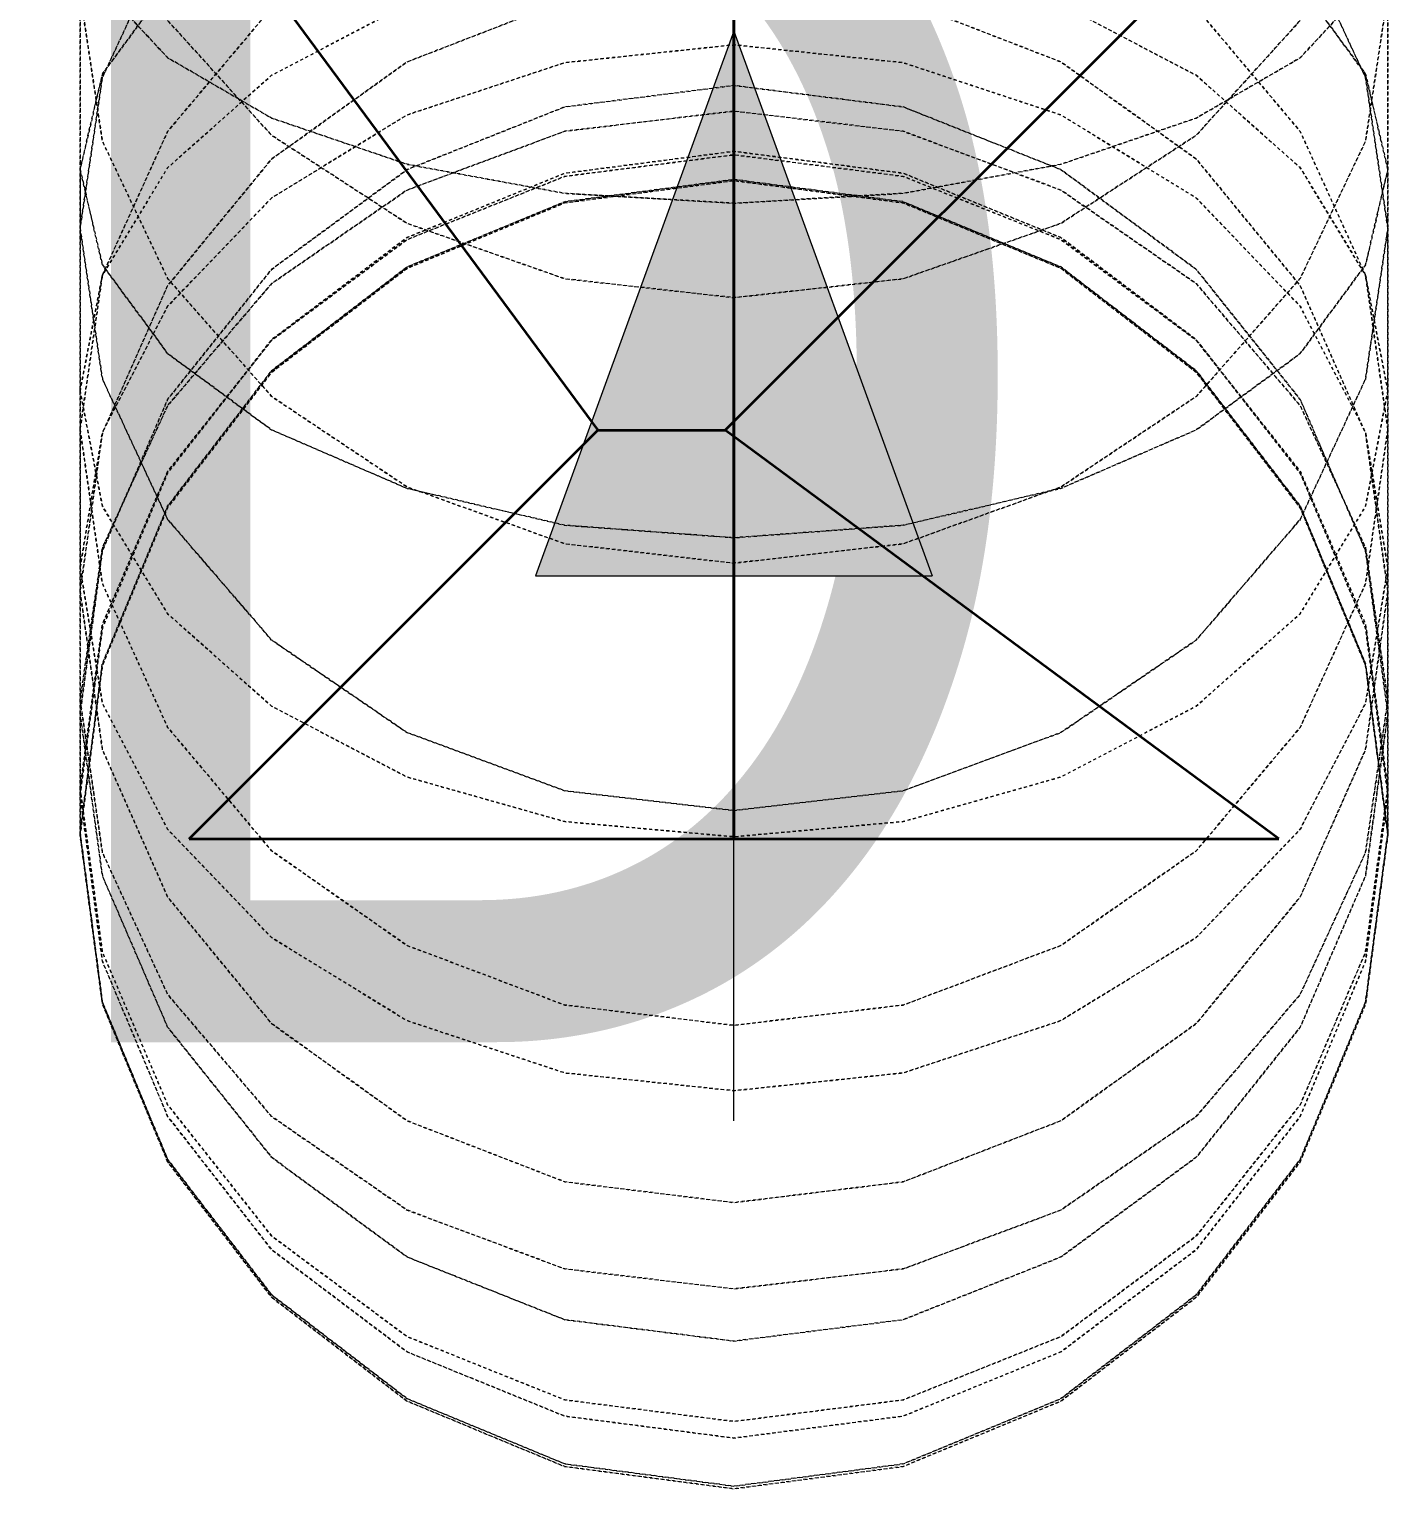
# Model space of a CAD drawing. Header units: inches. Extents: x -83664 to 20107, y -47222 to 19398.
# Drawn here: x -12824.1 to -12574.8, y -36310.5 to -36042.6 of the extents above; entities that cross this region are included whole.
import ezdxf

# ---------------------------------------------------------------- set-up
doc = ezdxf.new("R2010")
doc.units = ezdxf.units.IN
doc.header["$MEASUREMENT"] = 0
doc.linetypes.add('Center', pattern=[29.999999, 12, -6, 6, -6])
doc.linetypes.add('Hidden 0_50', pattern=[1.0584, 0.5292, -0.5292])
for name, color, linetype, lineweight in [('A-DETL-GENF', 7, 'Continuous', 9), ('M-HVAC-CDFF', 7, 'Continuous', 9), ('M-HVAC-DUCT-CNTR', 7, 'Center', 9), ('M-HVAC-DUCT-IDEN', 7, 'Continuous', 18)]:
    doc.layers.add(name, color=color, linetype=linetype, lineweight=lineweight)
doc.layers.add('M-HVAC-DUCT', color=7, linetype='Continuous', lineweight=9, true_color=0xffe97f)
doc.layers.add('M-HVAC-DUCT-PATT', color=7, linetype='Continuous', lineweight=35, true_color=0x007f00)
doc.styles.add('Arial Narrow_21', font='ARIALN.TTF', dxfattribs={"height": 240})

# ---------------------------------------------------------------- blocks, each defined once
blk = doc.blocks.new('GCE-AT-Return Air Rectangular Diffuser - 230x230-V39-FIRST FLOOR AC CONDITIONING LAYOUT - PART A')
at = {"layer": 'A-DETL-GENF', "true_color": 0x808080}
blk.add_hatch(color=8, dxfattribs=at).paths.add_polyline_path([(36.4, -305), (0, -205), (-36.4, -305)])
at = {"layer": 'A-DETL-GENF', "color": 8, "true_color": 0x808080}
for p, q in [((0, -205), (-36.4, -305)), ((0, -205), (36.4, -305)), ((-36.4, -305), (36.4, -305)), ((0, -405), (0, -305))]:
    blk.add_line(p, q, dxfattribs=at)
blk = doc.blocks.new('TEMW-SMBZ-HO-BM-HVAC-00002_rvt-1-FIRST FLOOR AC CONDITIONING LAYOUT - PART A')
at = {"layer": 'M-HVAC-DUCT', "color": 6, "linetype": 'Hidden 0_50', "true_color": 0xff00ff}
for p, q in [((138641.87, 62351.1), (138641.87, 62303.89)), ((138641.87, 62351.1), (138641.87, 62303.89)), ((138881.87, 62303.89), (138881.87, 62351.1)), ((138881.87, 62303.89), (138881.87, 62351.1)), ((138641.87, 62336.14), (138641.87, 62293.09)), ((138641.87, 62293.09), (138641.87, 62336.14)), ((138881.87, 62293.09), (138881.87, 62336.14)), ((138881.87, 62336.14), (138881.87, 62293.09)), ((138641.87, 62303.89), (138641.87, 62263.27)), ((138641.87, 62303.89), (138641.87, 62263.27)), ((138881.87, 62263.27), (138881.87, 62303.89)), ((138881.87, 62263.27), (138881.87, 62303.89)), ((138641.87, 62293.09), (138641.87, 62256.17)), ((138641.87, 62256.17), (138641.87, 62293.09)), ((138881.87, 62256.17), (138881.87, 62293.09)), ((138881.87, 62293.09), (138881.87, 62256.17)), ((138641.87, 62263.27), (138641.87, 62230.77)), ((138641.87, 62263.27), (138641.87, 62230.77)), ((138881.87, 62230.77), (138881.87, 62263.27)), ((138881.87, 62230.77), (138881.87, 62263.27)), ((138641.87, 62256.17), (138641.87, 62226.45)), ((138641.87, 62226.45), (138641.87, 62256.17)), ((138881.87, 62226.45), (138881.87, 62256.17)), ((138881.87, 62256.17), (138881.87, 62226.45)), ((138641.87, 62230.77), (138641.87, 62206.49)), ((138641.87, 62230.77), (138641.87, 62206.49)), ((138881.87, 62206.49), (138881.87, 62230.77)), ((138881.87, 62206.49), (138881.87, 62230.77)), ((138641.87, 62226.45), (138641.87, 62204.05)), ((138641.87, 62204.05), (138641.87, 62226.45)), ((138881.87, 62204.05), (138881.87, 62226.45)), ((138881.87, 62226.45), (138881.87, 62204.05)), ((138641.87, 62206.49), (138641.87, 62190.32)), ((138641.87, 62206.49), (138641.87, 62190.32)), ((138881.87, 62190.32), (138881.87, 62206.49)), ((138881.87, 62190.32), (138881.87, 62206.49)), ((138641.87, 62204.05), (138641.87, 62189.11)), ((138641.87, 62189.11), (138641.87, 62204.05)), ((138881.87, 62189.11), (138881.87, 62204.05)), ((138881.87, 62204.05), (138881.87, 62189.11)), ((138641.87, 62190.32), (138641.87, 62182.12)), ((138641.87, 62190.32), (138641.87, 62182.12)), ((138881.87, 62182.12), (138881.87, 62190.32)), ((138881.87, 62182.12), (138881.87, 62190.32)), ((138641.87, 62189.11), (138641.87, 62181.76)), ((138641.87, 62181.76), (138641.87, 62189.11)), ((138881.87, 62181.76), (138881.87, 62189.11)), ((138881.87, 62189.11), (138881.87, 62181.76)), ((138641.87, 62182.12), (138641.87, 62181.76)), ((138641.87, 62182.12), (138641.87, 62181.76)), ((138881.87, 62181.76), (138881.87, 62182.12)), ((138881.87, 62181.76), (138881.87, 62182.12))]:
    blk.add_line(p, q, dxfattribs=at)
at = {"layer": 'M-HVAC-DUCT', "color": 6, "linetype": 'Hidden 0_50', "true_color": 0xff00ff, "flags": 128}
for points in [[(138641.87, 62293.09), (138645.96, 62320.75), (138657.94, 62346.53), (138677.01, 62368.67), (138701.87, 62385.65), (138730.81, 62396.33), (138761.87, 62399.97), (138792.93, 62396.33), (138821.87, 62385.65), (138846.72, 62368.67), (138865.79, 62346.53), (138877.78, 62320.75), (138881.87, 62293.09)], [(138881.87, 62293.09), (138877.78, 62320.75), (138865.79, 62346.53), (138846.72, 62368.67), (138821.87, 62385.65), (138792.93, 62396.33), (138761.87, 62399.97), (138730.81, 62396.33), (138701.87, 62385.65), (138677.01, 62368.67), (138657.94, 62346.53), (138645.96, 62320.75), (138641.87, 62293.09)], [(138881.87, 62382.14), (138877.78, 62355.79), (138865.79, 62331.24), (138846.72, 62310.16), (138821.87, 62293.99), (138792.93, 62283.82), (138761.87, 62280.35), (138730.81, 62283.82), (138701.87, 62293.99), (138677.01, 62310.16), (138657.94, 62331.24), (138645.96, 62355.79), (138641.87, 62382.14)], [(138641.87, 62382.14), (138645.96, 62355.79), (138657.94, 62331.24), (138677.01, 62310.16), (138701.87, 62293.99), (138730.81, 62283.82), (138761.87, 62280.35), (138792.93, 62283.82), (138821.87, 62293.99), (138846.72, 62310.16), (138865.79, 62331.24), (138877.78, 62355.79), (138881.87, 62382.14)], [(138641.87, 62303.89), (138645.96, 62321.39), (138657.94, 62337.7), (138677.01, 62351.7), (138701.87, 62362.45), (138730.81, 62369.2), (138761.87, 62371.51), (138792.93, 62369.2), (138821.87, 62362.45), (138846.72, 62351.7), (138865.79, 62337.7), (138877.78, 62321.39), (138881.87, 62303.89)], [(138881.87, 62303.89), (138877.78, 62321.39), (138865.79, 62337.7), (138846.72, 62351.7), (138821.87, 62362.45), (138792.93, 62369.2), (138761.87, 62371.51), (138730.81, 62369.2), (138701.87, 62362.45), (138677.01, 62351.7), (138657.94, 62337.7), (138645.96, 62321.39), (138641.87, 62303.89)], [(138641.87, 62256.17), (138645.96, 62284.48), (138657.94, 62310.86), (138677.01, 62333.52), (138701.87, 62350.9), (138730.81, 62361.83), (138761.87, 62365.56), (138792.93, 62361.83), (138821.87, 62350.9), (138846.72, 62333.52), (138865.79, 62310.86), (138877.78, 62284.48), (138881.87, 62256.17)], [(138881.87, 62256.17), (138877.78, 62284.48), (138865.79, 62310.86), (138846.72, 62333.52), (138821.87, 62350.9), (138792.93, 62361.83), (138761.87, 62365.56), (138730.81, 62361.83), (138701.87, 62350.9), (138677.01, 62333.52), (138657.94, 62310.86), (138645.96, 62284.48), (138641.87, 62256.17)], [(138881.87, 62351.1), (138877.78, 62337.27), (138865.79, 62324.39), (138846.72, 62313.32), (138821.87, 62304.83), (138792.93, 62299.5), (138761.87, 62297.68), (138730.81, 62299.5), (138701.87, 62304.83), (138677.01, 62313.32), (138657.94, 62324.39), (138645.96, 62337.27), (138641.87, 62351.1)], [(138641.87, 62351.1), (138645.96, 62337.27), (138657.94, 62324.39), (138677.01, 62313.32), (138701.87, 62304.83), (138730.81, 62299.5), (138761.87, 62297.68), (138792.93, 62299.5), (138821.87, 62304.83), (138846.72, 62313.32), (138865.79, 62324.39), (138877.78, 62337.27), (138881.87, 62351.1)], [(138641.87, 62263.27), (138645.96, 62284.46), (138657.94, 62304.2), (138677.01, 62321.16), (138701.87, 62334.17), (138730.81, 62342.35), (138761.87, 62345.14), (138792.93, 62342.35), (138821.87, 62334.17), (138846.72, 62321.16), (138865.79, 62304.2), (138877.78, 62284.46), (138881.87, 62263.27)], [(138881.87, 62263.27), (138877.78, 62284.46), (138865.79, 62304.2), (138846.72, 62321.16), (138821.87, 62334.17), (138792.93, 62342.35), (138761.87, 62345.14), (138730.81, 62342.35), (138701.87, 62334.17), (138677.01, 62321.16), (138657.94, 62304.2), (138645.96, 62284.46), (138641.87, 62263.27)], [(138641.87, 62226.45), (138645.96, 62255.49), (138657.94, 62282.55), (138677.01, 62305.79), (138701.87, 62323.62), (138730.81, 62334.83), (138761.87, 62338.66), (138792.93, 62334.83), (138821.87, 62323.62), (138846.72, 62305.79), (138865.79, 62282.55), (138877.78, 62255.49), (138881.87, 62226.45)], [(138881.87, 62226.45), (138877.78, 62255.49), (138865.79, 62282.55), (138846.72, 62305.79), (138821.87, 62323.62), (138792.93, 62334.83), (138761.87, 62338.66), (138730.81, 62334.83), (138701.87, 62323.62), (138677.01, 62305.79), (138657.94, 62282.55), (138645.96, 62255.49), (138641.87, 62226.45)], [(138881.87, 62336.14), (138877.78, 62309.08), (138865.79, 62283.87), (138846.72, 62262.22), (138821.87, 62245.61), (138792.93, 62235.17), (138761.87, 62231.61), (138730.81, 62235.17), (138701.87, 62245.61), (138677.01, 62262.22), (138657.94, 62283.87), (138645.96, 62309.08), (138641.87, 62336.14)], [(138641.87, 62336.14), (138645.96, 62309.08), (138657.94, 62283.87), (138677.01, 62262.22), (138701.87, 62245.61), (138730.81, 62235.17), (138761.87, 62231.61), (138792.93, 62235.17), (138821.87, 62245.61), (138846.72, 62262.22), (138865.79, 62283.87), (138877.78, 62309.08), (138881.87, 62336.14)], [(138641.87, 62230.77), (138645.96, 62255.61), (138657.94, 62278.76), (138677.01, 62298.64), (138701.87, 62313.89), (138730.81, 62323.48), (138761.87, 62326.76), (138792.93, 62323.48), (138821.87, 62313.89), (138846.72, 62298.64), (138865.79, 62278.76), (138877.78, 62255.61), (138881.87, 62230.77)], [(138881.87, 62230.77), (138877.78, 62255.61), (138865.79, 62278.76), (138846.72, 62298.64), (138821.87, 62313.89), (138792.93, 62323.48), (138761.87, 62326.76), (138730.81, 62323.48), (138701.87, 62313.89), (138677.01, 62298.64), (138657.94, 62278.76), (138645.96, 62255.61), (138641.87, 62230.77)], [(138641.87, 62204.05), (138645.96, 62233.88), (138657.94, 62261.67), (138677.01, 62285.54), (138701.87, 62303.85), (138730.81, 62315.36), (138761.87, 62319.29), (138792.93, 62315.36), (138821.87, 62303.85), (138846.72, 62285.54), (138865.79, 62261.67), (138877.78, 62233.88), (138881.87, 62204.05)], [(138881.87, 62204.05), (138877.78, 62233.88), (138865.79, 62261.67), (138846.72, 62285.54), (138821.87, 62303.85), (138792.93, 62315.36), (138761.87, 62319.29), (138730.81, 62315.36), (138701.87, 62303.85), (138677.01, 62285.54), (138657.94, 62261.67), (138645.96, 62233.88), (138641.87, 62204.05)], [(138641.87, 62206.49), (138645.96, 62234.47), (138657.94, 62260.54), (138677.01, 62282.93), (138701.87, 62300.1), (138730.81, 62310.9), (138761.87, 62314.59), (138792.93, 62310.9), (138821.87, 62300.1), (138846.72, 62282.93), (138865.79, 62260.54), (138877.78, 62234.47), (138881.87, 62206.49)], [(138881.87, 62206.49), (138877.78, 62234.47), (138865.79, 62260.54), (138846.72, 62282.93), (138821.87, 62300.1), (138792.93, 62310.9), (138761.87, 62314.59), (138730.81, 62310.9), (138701.87, 62300.1), (138677.01, 62282.93), (138657.94, 62260.54), (138645.96, 62234.47), (138641.87, 62206.49)], [(138641.87, 62189.11), (138645.96, 62219.68), (138657.94, 62248.16), (138677.01, 62272.62), (138701.87, 62291.39), (138730.81, 62303.18), (138761.87, 62307.21), (138792.93, 62303.18), (138821.87, 62291.39), (138846.72, 62272.62), (138865.79, 62248.16), (138877.78, 62219.68), (138881.87, 62189.11)], [(138881.87, 62189.11), (138877.78, 62219.68), (138865.79, 62248.16), (138846.72, 62272.62), (138821.87, 62291.39), (138792.93, 62303.18), (138761.87, 62307.21), (138730.81, 62303.18), (138701.87, 62291.39), (138677.01, 62272.62), (138657.94, 62248.16), (138645.96, 62219.68), (138641.87, 62189.11)], [(138641.87, 62190.32), (138645.96, 62220.41), (138657.94, 62248.45), (138677.01, 62272.52), (138701.87, 62291), (138730.81, 62302.61), (138761.87, 62306.57), (138792.93, 62302.61), (138821.87, 62291), (138846.72, 62272.52), (138865.79, 62248.45), (138877.78, 62220.41), (138881.87, 62190.32)], [(138881.87, 62190.32), (138877.78, 62220.41), (138865.79, 62248.45), (138846.72, 62272.52), (138821.87, 62291), (138792.93, 62302.61), (138761.87, 62306.57), (138730.81, 62302.61), (138701.87, 62291), (138677.01, 62272.52), (138657.94, 62248.45), (138645.96, 62220.41), (138641.87, 62190.32)], [(138881.87, 62303.89), (138877.78, 62286.39), (138865.79, 62270.09), (138846.72, 62256.08), (138821.87, 62245.34), (138792.93, 62238.58), (138761.87, 62236.28), (138730.81, 62238.58), (138701.87, 62245.34), (138677.01, 62256.08), (138657.94, 62270.09), (138645.96, 62286.39), (138641.87, 62303.89)], [(138641.87, 62303.89), (138645.96, 62286.39), (138657.94, 62270.09), (138677.01, 62256.08), (138701.87, 62245.34), (138730.81, 62238.58), (138761.87, 62236.28), (138792.93, 62238.58), (138821.87, 62245.34), (138846.72, 62256.08), (138865.79, 62270.09), (138877.78, 62286.39), (138881.87, 62303.89)], [(138641.87, 62182.12), (138645.96, 62213.16), (138657.94, 62242.08), (138677.01, 62266.92), (138701.87, 62285.98), (138730.81, 62297.96), (138761.87, 62302.05), (138792.93, 62297.96), (138821.87, 62285.98), (138846.72, 62266.92), (138865.79, 62242.08), (138877.78, 62213.16), (138881.87, 62182.12)], [(138881.87, 62182.12), (138877.78, 62213.16), (138865.79, 62242.08), (138846.72, 62266.92), (138821.87, 62285.98), (138792.93, 62297.96), (138761.87, 62302.05), (138730.81, 62297.96), (138701.87, 62285.98), (138677.01, 62266.92), (138657.94, 62242.08), (138645.96, 62213.16), (138641.87, 62182.12)], [(138641.87, 62181.76), (138645.96, 62212.83), (138657.94, 62241.79), (138677.01, 62266.65), (138701.87, 62285.73), (138730.81, 62297.73), (138761.87, 62301.82), (138792.93, 62297.73), (138821.87, 62285.73), (138846.72, 62266.65), (138865.79, 62241.79), (138877.78, 62212.83), (138881.87, 62181.76)], [(138881.87, 62181.76), (138877.78, 62212.83), (138865.79, 62241.79), (138846.72, 62266.65), (138821.87, 62285.73), (138792.93, 62297.73), (138761.87, 62301.82), (138730.81, 62297.73), (138701.87, 62285.73), (138677.01, 62266.65), (138657.94, 62241.79), (138645.96, 62212.83), (138641.87, 62181.76)], [(138881.87, 62293.09), (138877.78, 62265.42), (138865.79, 62239.64), (138846.72, 62217.51), (138821.87, 62200.52), (138792.93, 62189.84), (138761.87, 62186.2), (138730.81, 62189.84), (138701.87, 62200.52), (138677.01, 62217.51), (138657.94, 62239.64), (138645.96, 62265.42), (138641.87, 62293.09)], [(138641.87, 62293.09), (138645.96, 62265.42), (138657.94, 62239.64), (138677.01, 62217.51), (138701.87, 62200.52), (138730.81, 62189.84), (138761.87, 62186.2), (138792.93, 62189.84), (138821.87, 62200.52), (138846.72, 62217.51), (138865.79, 62239.64), (138877.78, 62265.42), (138881.87, 62293.09)], [(138881.87, 62263.27), (138877.78, 62242.07), (138865.79, 62222.33), (138846.72, 62205.37), (138821.87, 62192.36), (138792.93, 62184.18), (138761.87, 62181.39), (138730.81, 62184.18), (138701.87, 62192.36), (138677.01, 62205.37), (138657.94, 62222.33), (138645.96, 62242.07), (138641.87, 62263.27)], [(138641.87, 62263.27), (138645.96, 62242.07), (138657.94, 62222.33), (138677.01, 62205.37), (138701.87, 62192.36), (138730.81, 62184.18), (138761.87, 62181.39), (138792.93, 62184.18), (138821.87, 62192.36), (138846.72, 62205.37), (138865.79, 62222.33), (138877.78, 62242.07), (138881.87, 62263.27)], [(138881.87, 62256.17), (138877.78, 62227.86), (138865.79, 62201.48), (138846.72, 62178.82), (138821.87, 62161.44), (138792.93, 62150.51), (138761.87, 62146.78), (138730.81, 62150.51), (138701.87, 62161.44), (138677.01, 62178.82), (138657.94, 62201.48), (138645.96, 62227.86), (138641.87, 62256.17)], [(138641.87, 62256.17), (138645.96, 62227.86), (138657.94, 62201.48), (138677.01, 62178.82), (138701.87, 62161.44), (138730.81, 62150.51), (138761.87, 62146.78), (138792.93, 62150.51), (138821.87, 62161.44), (138846.72, 62178.82), (138865.79, 62201.48), (138877.78, 62227.86), (138881.87, 62256.17)], [(138881.87, 62230.77), (138877.78, 62205.92), (138865.79, 62182.77), (138846.72, 62162.89), (138821.87, 62147.64), (138792.93, 62138.05), (138761.87, 62134.78), (138730.81, 62138.05), (138701.87, 62147.64), (138677.01, 62162.89), (138657.94, 62182.77), (138645.96, 62205.92), (138641.87, 62230.77)], [(138641.87, 62230.77), (138645.96, 62205.92), (138657.94, 62182.77), (138677.01, 62162.89), (138701.87, 62147.64), (138730.81, 62138.05), (138761.87, 62134.78), (138792.93, 62138.05), (138821.87, 62147.64), (138846.72, 62162.89), (138865.79, 62182.77), (138877.78, 62205.92), (138881.87, 62230.77)], [(138881.87, 62226.45), (138877.78, 62197.41), (138865.79, 62170.34), (138846.72, 62147.11), (138821.87, 62129.27), (138792.93, 62118.06), (138761.87, 62114.24), (138730.81, 62118.06), (138701.87, 62129.27), (138677.01, 62147.11), (138657.94, 62170.34), (138645.96, 62197.41), (138641.87, 62226.45)], [(138641.87, 62226.45), (138645.96, 62197.41), (138657.94, 62170.34), (138677.01, 62147.11), (138701.87, 62129.27), (138730.81, 62118.06), (138761.87, 62114.24), (138792.93, 62118.06), (138821.87, 62129.27), (138846.72, 62147.11), (138865.79, 62170.34), (138877.78, 62197.41), (138881.87, 62226.45)], [(138881.87, 62206.49), (138877.78, 62178.52), (138865.79, 62152.45), (138846.72, 62130.06), (138821.87, 62112.88), (138792.93, 62102.08), (138761.87, 62098.4), (138730.81, 62102.08), (138701.87, 62112.88), (138677.01, 62130.06), (138657.94, 62152.45), (138645.96, 62178.52), (138641.87, 62206.49)], [(138641.87, 62206.49), (138645.96, 62178.52), (138657.94, 62152.45), (138677.01, 62130.06), (138701.87, 62112.88), (138730.81, 62102.08), (138761.87, 62098.4), (138792.93, 62102.08), (138821.87, 62112.88), (138846.72, 62130.06), (138865.79, 62152.45), (138877.78, 62178.52), (138881.87, 62206.49)], [(138881.87, 62204.05), (138877.78, 62174.23), (138865.79, 62146.44), (138846.72, 62122.57), (138821.87, 62104.26), (138792.93, 62092.75), (138761.87, 62088.82), (138730.81, 62092.75), (138701.87, 62104.26), (138677.01, 62122.57), (138657.94, 62146.44), (138645.96, 62174.23), (138641.87, 62204.05)], [(138641.87, 62204.05), (138645.96, 62174.23), (138657.94, 62146.44), (138677.01, 62122.57), (138701.87, 62104.26), (138730.81, 62092.75), (138761.87, 62088.82), (138792.93, 62092.75), (138821.87, 62104.26), (138846.72, 62122.57), (138865.79, 62146.44), (138877.78, 62174.23), (138881.87, 62204.05)], [(138881.87, 62190.32), (138877.78, 62160.23), (138865.79, 62132.2), (138846.72, 62108.12), (138821.87, 62089.65), (138792.93, 62078.03), (138761.87, 62074.07), (138730.81, 62078.03), (138701.87, 62089.65), (138677.01, 62108.12), (138657.94, 62132.2), (138645.96, 62160.23), (138641.87, 62190.32)], [(138641.87, 62190.32), (138645.96, 62160.23), (138657.94, 62132.2), (138677.01, 62108.12), (138701.87, 62089.65), (138730.81, 62078.03), (138761.87, 62074.07), (138792.93, 62078.03), (138821.87, 62089.65), (138846.72, 62108.12), (138865.79, 62132.2), (138877.78, 62160.23), (138881.87, 62190.32)], [(138881.87, 62189.11), (138877.78, 62158.55), (138865.79, 62130.07), (138846.72, 62105.61), (138821.87, 62086.84), (138792.93, 62075.05), (138761.87, 62071.02), (138730.81, 62075.05), (138701.87, 62086.84), (138677.01, 62105.61), (138657.94, 62130.07), (138645.96, 62158.55), (138641.87, 62189.11)], [(138641.87, 62189.11), (138645.96, 62158.55), (138657.94, 62130.07), (138677.01, 62105.61), (138701.87, 62086.84), (138730.81, 62075.05), (138761.87, 62071.02), (138792.93, 62075.05), (138821.87, 62086.84), (138846.72, 62105.61), (138865.79, 62130.07), (138877.78, 62158.55), (138881.87, 62189.11)], [(138881.87, 62182.12), (138877.78, 62151.08), (138865.79, 62122.16), (138846.72, 62097.32), (138821.87, 62078.26), (138792.93, 62066.28), (138761.87, 62062.19), (138730.81, 62066.28), (138701.87, 62078.26), (138677.01, 62097.32), (138657.94, 62122.16), (138645.96, 62151.08), (138641.87, 62182.12)], [(138641.87, 62182.12), (138645.96, 62151.08), (138657.94, 62122.16), (138677.01, 62097.32), (138701.87, 62078.26), (138730.81, 62066.28), (138761.87, 62062.19), (138792.93, 62066.28), (138821.87, 62078.26), (138846.72, 62097.32), (138865.79, 62122.16), (138877.78, 62151.08), (138881.87, 62182.12)], [(138881.87, 62181.76), (138877.78, 62150.69), (138865.79, 62121.73), (138846.72, 62096.87), (138821.87, 62077.79), (138792.93, 62065.8), (138761.87, 62061.71), (138730.81, 62065.8), (138701.87, 62077.79), (138677.01, 62096.87), (138657.94, 62121.73), (138645.96, 62150.69), (138641.87, 62181.76)], [(138641.87, 62181.76), (138645.96, 62150.69), (138657.94, 62121.73), (138677.01, 62096.87), (138701.87, 62077.79), (138730.81, 62065.8), (138761.87, 62061.71), (138792.93, 62065.8), (138821.87, 62077.79), (138846.72, 62096.87), (138865.79, 62121.73), (138877.78, 62150.69), (138881.87, 62181.76)]]:
    blk.add_lwpolyline(points, dxfattribs=at)
at = {"layer": 'M-HVAC-DUCT-CNTR', "color": 6, "linetype": 'Continuous', "lineweight": 35, "true_color": 0xff00ff}
blk.add_open_spline([(138761.87, 62510.95), (138761.87, 62424.3), (138761.87, 62136.82), (138761.87, 62164.73), (138761.87, 62534.26), (138761.87, 62534.26)], degree=3, knots=[0, 0, 0, 0, 0.852906, 2.605043, 3.8694, 3.8694, 3.8694, 3.8694], dxfattribs=at)
at = {"layer": 'M-HVAC-DUCT-PATT', "color": 6, "true_color": 0xff00ff}
for p, q in [((138661.87, 62357.63), (138736.87, 62256.01)), ((138861.87, 62357.63), (138760.25, 62256.01)), ((138661.87, 62181.01), (138736.87, 62256.01)), ((138736.87, 62256.01), (138760.25, 62256.01)), ((138861.87, 62181.01), (138760.25, 62256.01)), ((138661.87, 62181.01), (138861.87, 62181.01)), ((138661.87, 62181.01), (138861.87, 62181.01))]:
    blk.add_line(p, q, dxfattribs=at)
at = {"layer": 'M-HVAC-CDFF', "color": 6, "linetype": 'Hidden 0_50', "lineweight": 9, "true_color": 0xff00ff}
blk.add_blockref('GCE-AT-Return Air Rectangular Diffuser - 230x230-V39-FIRST FLOOR AC CONDITIONING LAYOUT - PART A', (138761.87, 62534.26), dxfattribs=at)
blk = doc.blocks.new('TEMW-SMBZ-HO-BM-HVAC-00002_rvt-2-FIRST FLOOR AC CONDITIONING LAYOUT - PART A')
at = {"layer": 'M-HVAC-DUCT', "color": 6, "linetype": 'Hidden 0_50', "true_color": 0xff00ff}
for p, q in [((138641.87, 62351.1), (138641.87, 62303.89)), ((138641.87, 62351.1), (138641.87, 62303.89)), ((138881.87, 62303.89), (138881.87, 62351.1)), ((138881.87, 62303.89), (138881.87, 62351.1)), ((138641.87, 62336.14), (138641.87, 62293.09)), ((138641.87, 62293.09), (138641.87, 62336.14)), ((138881.87, 62293.09), (138881.87, 62336.14)), ((138881.87, 62336.14), (138881.87, 62293.09)), ((138641.87, 62303.89), (138641.87, 62263.27)), ((138641.87, 62303.89), (138641.87, 62263.27)), ((138881.87, 62263.27), (138881.87, 62303.89)), ((138881.87, 62263.27), (138881.87, 62303.89)), ((138641.87, 62293.09), (138641.87, 62256.17)), ((138641.87, 62256.17), (138641.87, 62293.09)), ((138881.87, 62256.17), (138881.87, 62293.09)), ((138881.87, 62293.09), (138881.87, 62256.17)), ((138641.87, 62263.27), (138641.87, 62230.77)), ((138641.87, 62263.27), (138641.87, 62230.77)), ((138881.87, 62230.77), (138881.87, 62263.27)), ((138881.87, 62230.77), (138881.87, 62263.27)), ((138641.87, 62256.17), (138641.87, 62226.45)), ((138641.87, 62226.45), (138641.87, 62256.17)), ((138881.87, 62226.45), (138881.87, 62256.17)), ((138881.87, 62256.17), (138881.87, 62226.45)), ((138641.87, 62230.77), (138641.87, 62206.49)), ((138641.87, 62230.77), (138641.87, 62206.49)), ((138881.87, 62206.49), (138881.87, 62230.77)), ((138881.87, 62206.49), (138881.87, 62230.77)), ((138641.87, 62226.45), (138641.87, 62204.05)), ((138641.87, 62204.05), (138641.87, 62226.45)), ((138881.87, 62204.05), (138881.87, 62226.45)), ((138881.87, 62226.45), (138881.87, 62204.05)), ((138641.87, 62206.49), (138641.87, 62190.32)), ((138641.87, 62206.49), (138641.87, 62190.32)), ((138881.87, 62190.32), (138881.87, 62206.49)), ((138881.87, 62190.32), (138881.87, 62206.49)), ((138641.87, 62204.05), (138641.87, 62189.11)), ((138641.87, 62189.11), (138641.87, 62204.05)), ((138881.87, 62189.11), (138881.87, 62204.05)), ((138881.87, 62204.05), (138881.87, 62189.11)), ((138641.87, 62190.32), (138641.87, 62182.12)), ((138641.87, 62190.32), (138641.87, 62182.12)), ((138881.87, 62182.12), (138881.87, 62190.32)), ((138881.87, 62182.12), (138881.87, 62190.32)), ((138641.87, 62189.11), (138641.87, 62181.76)), ((138641.87, 62181.76), (138641.87, 62189.11)), ((138881.87, 62181.76), (138881.87, 62189.11)), ((138881.87, 62189.11), (138881.87, 62181.76)), ((138641.87, 62182.12), (138641.87, 62181.76)), ((138641.87, 62182.12), (138641.87, 62181.76)), ((138881.87, 62181.76), (138881.87, 62182.12)), ((138881.87, 62181.76), (138881.87, 62182.12))]:
    blk.add_line(p, q, dxfattribs=at)
at = {"layer": 'M-HVAC-DUCT', "color": 6, "linetype": 'Hidden 0_50', "true_color": 0xff00ff, "flags": 128}
for points in [[(138641.87, 62293.09), (138645.96, 62320.75), (138657.94, 62346.53), (138677.01, 62368.67), (138701.87, 62385.65), (138730.81, 62396.33), (138761.87, 62399.97), (138792.93, 62396.33), (138821.87, 62385.65), (138846.72, 62368.67), (138865.79, 62346.53), (138877.78, 62320.75), (138881.87, 62293.09)], [(138881.87, 62293.09), (138877.78, 62320.75), (138865.79, 62346.53), (138846.72, 62368.67), (138821.87, 62385.65), (138792.93, 62396.33), (138761.87, 62399.97), (138730.81, 62396.33), (138701.87, 62385.65), (138677.01, 62368.67), (138657.94, 62346.53), (138645.96, 62320.75), (138641.87, 62293.09)], [(138881.87, 62382.14), (138877.78, 62355.79), (138865.79, 62331.24), (138846.72, 62310.16), (138821.87, 62293.99), (138792.93, 62283.82), (138761.87, 62280.35), (138730.81, 62283.82), (138701.87, 62293.99), (138677.01, 62310.16), (138657.94, 62331.24), (138645.96, 62355.79), (138641.87, 62382.14)], [(138641.87, 62382.14), (138645.96, 62355.79), (138657.94, 62331.24), (138677.01, 62310.16), (138701.87, 62293.99), (138730.81, 62283.82), (138761.87, 62280.35), (138792.93, 62283.82), (138821.87, 62293.99), (138846.72, 62310.16), (138865.79, 62331.24), (138877.78, 62355.79), (138881.87, 62382.14)], [(138641.87, 62303.89), (138645.96, 62321.39), (138657.94, 62337.7), (138677.01, 62351.7), (138701.87, 62362.45), (138730.81, 62369.2), (138761.87, 62371.51), (138792.93, 62369.2), (138821.87, 62362.45), (138846.72, 62351.7), (138865.79, 62337.7), (138877.78, 62321.39), (138881.87, 62303.89)], [(138881.87, 62303.89), (138877.78, 62321.39), (138865.79, 62337.7), (138846.72, 62351.7), (138821.87, 62362.45), (138792.93, 62369.2), (138761.87, 62371.51), (138730.81, 62369.2), (138701.87, 62362.45), (138677.01, 62351.7), (138657.94, 62337.7), (138645.96, 62321.39), (138641.87, 62303.89)], [(138641.87, 62256.17), (138645.96, 62284.48), (138657.94, 62310.86), (138677.01, 62333.52), (138701.87, 62350.9), (138730.81, 62361.83), (138761.87, 62365.56), (138792.93, 62361.83), (138821.87, 62350.9), (138846.72, 62333.52), (138865.79, 62310.86), (138877.78, 62284.48), (138881.87, 62256.17)], [(138881.87, 62256.17), (138877.78, 62284.48), (138865.79, 62310.86), (138846.72, 62333.52), (138821.87, 62350.9), (138792.93, 62361.83), (138761.87, 62365.56), (138730.81, 62361.83), (138701.87, 62350.9), (138677.01, 62333.52), (138657.94, 62310.86), (138645.96, 62284.48), (138641.87, 62256.17)], [(138881.87, 62351.1), (138877.78, 62337.27), (138865.79, 62324.39), (138846.72, 62313.32), (138821.87, 62304.83), (138792.93, 62299.5), (138761.87, 62297.68), (138730.81, 62299.5), (138701.87, 62304.83), (138677.01, 62313.32), (138657.94, 62324.39), (138645.96, 62337.27), (138641.87, 62351.1)], [(138641.87, 62351.1), (138645.96, 62337.27), (138657.94, 62324.39), (138677.01, 62313.32), (138701.87, 62304.83), (138730.81, 62299.5), (138761.87, 62297.68), (138792.93, 62299.5), (138821.87, 62304.83), (138846.72, 62313.32), (138865.79, 62324.39), (138877.78, 62337.27), (138881.87, 62351.1)], [(138641.87, 62263.27), (138645.96, 62284.46), (138657.94, 62304.2), (138677.01, 62321.16), (138701.87, 62334.17), (138730.81, 62342.35), (138761.87, 62345.14), (138792.93, 62342.35), (138821.87, 62334.17), (138846.72, 62321.16), (138865.79, 62304.2), (138877.78, 62284.46), (138881.87, 62263.27)], [(138881.87, 62263.27), (138877.78, 62284.46), (138865.79, 62304.2), (138846.72, 62321.16), (138821.87, 62334.17), (138792.93, 62342.35), (138761.87, 62345.14), (138730.81, 62342.35), (138701.87, 62334.17), (138677.01, 62321.16), (138657.94, 62304.2), (138645.96, 62284.46), (138641.87, 62263.27)], [(138641.87, 62226.45), (138645.96, 62255.49), (138657.94, 62282.55), (138677.01, 62305.79), (138701.87, 62323.62), (138730.81, 62334.83), (138761.87, 62338.66), (138792.93, 62334.83), (138821.87, 62323.62), (138846.72, 62305.79), (138865.79, 62282.55), (138877.78, 62255.49), (138881.87, 62226.45)], [(138881.87, 62226.45), (138877.78, 62255.49), (138865.79, 62282.55), (138846.72, 62305.79), (138821.87, 62323.62), (138792.93, 62334.83), (138761.87, 62338.66), (138730.81, 62334.83), (138701.87, 62323.62), (138677.01, 62305.79), (138657.94, 62282.55), (138645.96, 62255.49), (138641.87, 62226.45)], [(138881.87, 62336.14), (138877.78, 62309.08), (138865.79, 62283.87), (138846.72, 62262.22), (138821.87, 62245.61), (138792.93, 62235.17), (138761.87, 62231.61), (138730.81, 62235.17), (138701.87, 62245.61), (138677.01, 62262.22), (138657.94, 62283.87), (138645.96, 62309.08), (138641.87, 62336.14)], [(138641.87, 62336.14), (138645.96, 62309.08), (138657.94, 62283.87), (138677.01, 62262.22), (138701.87, 62245.61), (138730.81, 62235.17), (138761.87, 62231.61), (138792.93, 62235.17), (138821.87, 62245.61), (138846.72, 62262.22), (138865.79, 62283.87), (138877.78, 62309.08), (138881.87, 62336.14)], [(138641.87, 62230.77), (138645.96, 62255.61), (138657.94, 62278.76), (138677.01, 62298.64), (138701.87, 62313.89), (138730.81, 62323.48), (138761.87, 62326.76), (138792.93, 62323.48), (138821.87, 62313.89), (138846.72, 62298.64), (138865.79, 62278.76), (138877.78, 62255.61), (138881.87, 62230.77)], [(138881.87, 62230.77), (138877.78, 62255.61), (138865.79, 62278.76), (138846.72, 62298.64), (138821.87, 62313.89), (138792.93, 62323.48), (138761.87, 62326.76), (138730.81, 62323.48), (138701.87, 62313.89), (138677.01, 62298.64), (138657.94, 62278.76), (138645.96, 62255.61), (138641.87, 62230.77)], [(138641.87, 62204.05), (138645.96, 62233.88), (138657.94, 62261.67), (138677.01, 62285.54), (138701.87, 62303.85), (138730.81, 62315.36), (138761.87, 62319.29), (138792.93, 62315.36), (138821.87, 62303.85), (138846.72, 62285.54), (138865.79, 62261.67), (138877.78, 62233.88), (138881.87, 62204.05)], [(138881.87, 62204.05), (138877.78, 62233.88), (138865.79, 62261.67), (138846.72, 62285.54), (138821.87, 62303.85), (138792.93, 62315.36), (138761.87, 62319.29), (138730.81, 62315.36), (138701.87, 62303.85), (138677.01, 62285.54), (138657.94, 62261.67), (138645.96, 62233.88), (138641.87, 62204.05)], [(138641.87, 62206.49), (138645.96, 62234.47), (138657.94, 62260.54), (138677.01, 62282.93), (138701.87, 62300.1), (138730.81, 62310.9), (138761.87, 62314.59), (138792.93, 62310.9), (138821.87, 62300.1), (138846.72, 62282.93), (138865.79, 62260.54), (138877.78, 62234.47), (138881.87, 62206.49)], [(138881.87, 62206.49), (138877.78, 62234.47), (138865.79, 62260.54), (138846.72, 62282.93), (138821.87, 62300.1), (138792.93, 62310.9), (138761.87, 62314.59), (138730.81, 62310.9), (138701.87, 62300.1), (138677.01, 62282.93), (138657.94, 62260.54), (138645.96, 62234.47), (138641.87, 62206.49)], [(138641.87, 62189.11), (138645.96, 62219.68), (138657.94, 62248.16), (138677.01, 62272.62), (138701.87, 62291.39), (138730.81, 62303.18), (138761.87, 62307.21), (138792.93, 62303.18), (138821.87, 62291.39), (138846.72, 62272.62), (138865.79, 62248.16), (138877.78, 62219.68), (138881.87, 62189.11)], [(138881.87, 62189.11), (138877.78, 62219.68), (138865.79, 62248.16), (138846.72, 62272.62), (138821.87, 62291.39), (138792.93, 62303.18), (138761.87, 62307.21), (138730.81, 62303.18), (138701.87, 62291.39), (138677.01, 62272.62), (138657.94, 62248.16), (138645.96, 62219.68), (138641.87, 62189.11)], [(138641.87, 62190.32), (138645.96, 62220.41), (138657.94, 62248.45), (138677.01, 62272.52), (138701.87, 62291), (138730.81, 62302.61), (138761.87, 62306.57), (138792.93, 62302.61), (138821.87, 62291), (138846.72, 62272.52), (138865.79, 62248.45), (138877.78, 62220.41), (138881.87, 62190.32)], [(138881.87, 62190.32), (138877.78, 62220.41), (138865.79, 62248.45), (138846.72, 62272.52), (138821.87, 62291), (138792.93, 62302.61), (138761.87, 62306.57), (138730.81, 62302.61), (138701.87, 62291), (138677.01, 62272.52), (138657.94, 62248.45), (138645.96, 62220.41), (138641.87, 62190.32)], [(138881.87, 62303.89), (138877.78, 62286.39), (138865.79, 62270.09), (138846.72, 62256.08), (138821.87, 62245.34), (138792.93, 62238.58), (138761.87, 62236.28), (138730.81, 62238.58), (138701.87, 62245.34), (138677.01, 62256.08), (138657.94, 62270.09), (138645.96, 62286.39), (138641.87, 62303.89)], [(138641.87, 62303.89), (138645.96, 62286.39), (138657.94, 62270.09), (138677.01, 62256.08), (138701.87, 62245.34), (138730.81, 62238.58), (138761.87, 62236.28), (138792.93, 62238.58), (138821.87, 62245.34), (138846.72, 62256.08), (138865.79, 62270.09), (138877.78, 62286.39), (138881.87, 62303.89)], [(138641.87, 62182.12), (138645.96, 62213.16), (138657.94, 62242.08), (138677.01, 62266.92), (138701.87, 62285.98), (138730.81, 62297.96), (138761.87, 62302.05), (138792.93, 62297.96), (138821.87, 62285.98), (138846.72, 62266.92), (138865.79, 62242.08), (138877.78, 62213.16), (138881.87, 62182.12)], [(138881.87, 62182.12), (138877.78, 62213.16), (138865.79, 62242.08), (138846.72, 62266.92), (138821.87, 62285.98), (138792.93, 62297.96), (138761.87, 62302.05), (138730.81, 62297.96), (138701.87, 62285.98), (138677.01, 62266.92), (138657.94, 62242.08), (138645.96, 62213.16), (138641.87, 62182.12)], [(138641.87, 62181.76), (138645.96, 62212.83), (138657.94, 62241.79), (138677.01, 62266.65), (138701.87, 62285.73), (138730.81, 62297.73), (138761.87, 62301.82), (138792.93, 62297.73), (138821.87, 62285.73), (138846.72, 62266.65), (138865.79, 62241.79), (138877.78, 62212.83), (138881.87, 62181.76)], [(138881.87, 62181.76), (138877.78, 62212.83), (138865.79, 62241.79), (138846.72, 62266.65), (138821.87, 62285.73), (138792.93, 62297.73), (138761.87, 62301.82), (138730.81, 62297.73), (138701.87, 62285.73), (138677.01, 62266.65), (138657.94, 62241.79), (138645.96, 62212.83), (138641.87, 62181.76)], [(138881.87, 62293.09), (138877.78, 62265.42), (138865.79, 62239.64), (138846.72, 62217.51), (138821.87, 62200.52), (138792.93, 62189.84), (138761.87, 62186.2), (138730.81, 62189.84), (138701.87, 62200.52), (138677.01, 62217.51), (138657.94, 62239.64), (138645.96, 62265.42), (138641.87, 62293.09)], [(138641.87, 62293.09), (138645.96, 62265.42), (138657.94, 62239.64), (138677.01, 62217.51), (138701.87, 62200.52), (138730.81, 62189.84), (138761.87, 62186.2), (138792.93, 62189.84), (138821.87, 62200.52), (138846.72, 62217.51), (138865.79, 62239.64), (138877.78, 62265.42), (138881.87, 62293.09)], [(138881.87, 62263.27), (138877.78, 62242.07), (138865.79, 62222.33), (138846.72, 62205.37), (138821.87, 62192.36), (138792.93, 62184.18), (138761.87, 62181.39), (138730.81, 62184.18), (138701.87, 62192.36), (138677.01, 62205.37), (138657.94, 62222.33), (138645.96, 62242.07), (138641.87, 62263.27)], [(138641.87, 62263.27), (138645.96, 62242.07), (138657.94, 62222.33), (138677.01, 62205.37), (138701.87, 62192.36), (138730.81, 62184.18), (138761.87, 62181.39), (138792.93, 62184.18), (138821.87, 62192.36), (138846.72, 62205.37), (138865.79, 62222.33), (138877.78, 62242.07), (138881.87, 62263.27)], [(138881.87, 62256.17), (138877.78, 62227.86), (138865.79, 62201.48), (138846.72, 62178.82), (138821.87, 62161.44), (138792.93, 62150.51), (138761.87, 62146.78), (138730.81, 62150.51), (138701.87, 62161.44), (138677.01, 62178.82), (138657.94, 62201.48), (138645.96, 62227.86), (138641.87, 62256.17)], [(138641.87, 62256.17), (138645.96, 62227.86), (138657.94, 62201.48), (138677.01, 62178.82), (138701.87, 62161.44), (138730.81, 62150.51), (138761.87, 62146.78), (138792.93, 62150.51), (138821.87, 62161.44), (138846.72, 62178.82), (138865.79, 62201.48), (138877.78, 62227.86), (138881.87, 62256.17)], [(138881.87, 62230.77), (138877.78, 62205.92), (138865.79, 62182.77), (138846.72, 62162.89), (138821.87, 62147.64), (138792.93, 62138.05), (138761.87, 62134.78), (138730.81, 62138.05), (138701.87, 62147.64), (138677.01, 62162.89), (138657.94, 62182.77), (138645.96, 62205.92), (138641.87, 62230.77)], [(138641.87, 62230.77), (138645.96, 62205.92), (138657.94, 62182.77), (138677.01, 62162.89), (138701.87, 62147.64), (138730.81, 62138.05), (138761.87, 62134.78), (138792.93, 62138.05), (138821.87, 62147.64), (138846.72, 62162.89), (138865.79, 62182.77), (138877.78, 62205.92), (138881.87, 62230.77)], [(138881.87, 62226.45), (138877.78, 62197.41), (138865.79, 62170.34), (138846.72, 62147.11), (138821.87, 62129.27), (138792.93, 62118.06), (138761.87, 62114.24), (138730.81, 62118.06), (138701.87, 62129.27), (138677.01, 62147.11), (138657.94, 62170.34), (138645.96, 62197.41), (138641.87, 62226.45)], [(138641.87, 62226.45), (138645.96, 62197.41), (138657.94, 62170.34), (138677.01, 62147.11), (138701.87, 62129.27), (138730.81, 62118.06), (138761.87, 62114.24), (138792.93, 62118.06), (138821.87, 62129.27), (138846.72, 62147.11), (138865.79, 62170.34), (138877.78, 62197.41), (138881.87, 62226.45)], [(138881.87, 62206.49), (138877.78, 62178.52), (138865.79, 62152.45), (138846.72, 62130.06), (138821.87, 62112.88), (138792.93, 62102.08), (138761.87, 62098.4), (138730.81, 62102.08), (138701.87, 62112.88), (138677.01, 62130.06), (138657.94, 62152.45), (138645.96, 62178.52), (138641.87, 62206.49)], [(138641.87, 62206.49), (138645.96, 62178.52), (138657.94, 62152.45), (138677.01, 62130.06), (138701.87, 62112.88), (138730.81, 62102.08), (138761.87, 62098.4), (138792.93, 62102.08), (138821.87, 62112.88), (138846.72, 62130.06), (138865.79, 62152.45), (138877.78, 62178.52), (138881.87, 62206.49)], [(138881.87, 62204.05), (138877.78, 62174.23), (138865.79, 62146.44), (138846.72, 62122.57), (138821.87, 62104.26), (138792.93, 62092.75), (138761.87, 62088.82), (138730.81, 62092.75), (138701.87, 62104.26), (138677.01, 62122.57), (138657.94, 62146.44), (138645.96, 62174.23), (138641.87, 62204.05)], [(138641.87, 62204.05), (138645.96, 62174.23), (138657.94, 62146.44), (138677.01, 62122.57), (138701.87, 62104.26), (138730.81, 62092.75), (138761.87, 62088.82), (138792.93, 62092.75), (138821.87, 62104.26), (138846.72, 62122.57), (138865.79, 62146.44), (138877.78, 62174.23), (138881.87, 62204.05)], [(138881.87, 62190.32), (138877.78, 62160.23), (138865.79, 62132.2), (138846.72, 62108.12), (138821.87, 62089.65), (138792.93, 62078.03), (138761.87, 62074.07), (138730.81, 62078.03), (138701.87, 62089.65), (138677.01, 62108.12), (138657.94, 62132.2), (138645.96, 62160.23), (138641.87, 62190.32)], [(138641.87, 62190.32), (138645.96, 62160.23), (138657.94, 62132.2), (138677.01, 62108.12), (138701.87, 62089.65), (138730.81, 62078.03), (138761.87, 62074.07), (138792.93, 62078.03), (138821.87, 62089.65), (138846.72, 62108.12), (138865.79, 62132.2), (138877.78, 62160.23), (138881.87, 62190.32)], [(138881.87, 62189.11), (138877.78, 62158.55), (138865.79, 62130.07), (138846.72, 62105.61), (138821.87, 62086.84), (138792.93, 62075.05), (138761.87, 62071.02), (138730.81, 62075.05), (138701.87, 62086.84), (138677.01, 62105.61), (138657.94, 62130.07), (138645.96, 62158.55), (138641.87, 62189.11)], [(138641.87, 62189.11), (138645.96, 62158.55), (138657.94, 62130.07), (138677.01, 62105.61), (138701.87, 62086.84), (138730.81, 62075.05), (138761.87, 62071.02), (138792.93, 62075.05), (138821.87, 62086.84), (138846.72, 62105.61), (138865.79, 62130.07), (138877.78, 62158.55), (138881.87, 62189.11)], [(138881.87, 62182.12), (138877.78, 62151.08), (138865.79, 62122.16), (138846.72, 62097.32), (138821.87, 62078.26), (138792.93, 62066.28), (138761.87, 62062.19), (138730.81, 62066.28), (138701.87, 62078.26), (138677.01, 62097.32), (138657.94, 62122.16), (138645.96, 62151.08), (138641.87, 62182.12)], [(138641.87, 62182.12), (138645.96, 62151.08), (138657.94, 62122.16), (138677.01, 62097.32), (138701.87, 62078.26), (138730.81, 62066.28), (138761.87, 62062.19), (138792.93, 62066.28), (138821.87, 62078.26), (138846.72, 62097.32), (138865.79, 62122.16), (138877.78, 62151.08), (138881.87, 62182.12)], [(138881.87, 62181.76), (138877.78, 62150.69), (138865.79, 62121.73), (138846.72, 62096.87), (138821.87, 62077.79), (138792.93, 62065.8), (138761.87, 62061.71), (138730.81, 62065.8), (138701.87, 62077.79), (138677.01, 62096.87), (138657.94, 62121.73), (138645.96, 62150.69), (138641.87, 62181.76)], [(138641.87, 62181.76), (138645.96, 62150.69), (138657.94, 62121.73), (138677.01, 62096.87), (138701.87, 62077.79), (138730.81, 62065.8), (138761.87, 62061.71), (138792.93, 62065.8), (138821.87, 62077.79), (138846.72, 62096.87), (138865.79, 62121.73), (138877.78, 62150.69), (138881.87, 62181.76)]]:
    blk.add_lwpolyline(points, dxfattribs=at)
at = {"layer": 'M-HVAC-DUCT-CNTR', "color": 6, "linetype": 'Continuous', "lineweight": 35, "true_color": 0xff00ff}
blk.add_open_spline([(138761.87, 62510.95), (138761.87, 62424.3), (138761.87, 62136.82), (138761.87, 62164.73), (138761.87, 62534.26), (138761.87, 62534.26)], degree=3, knots=[0, 0, 0, 0, 0.852906, 2.605043, 3.8694, 3.8694, 3.8694, 3.8694], dxfattribs=at)
at = {"layer": 'M-HVAC-DUCT-PATT', "color": 6, "true_color": 0xff00ff}
for p, q in [((138661.87, 62357.63), (138736.87, 62256.01)), ((138861.87, 62357.63), (138760.25, 62256.01)), ((138661.87, 62181.01), (138736.87, 62256.01)), ((138736.87, 62256.01), (138760.25, 62256.01)), ((138861.87, 62181.01), (138760.25, 62256.01)), ((138661.87, 62181.01), (138861.87, 62181.01)), ((138661.87, 62181.01), (138861.87, 62181.01))]:
    blk.add_line(p, q, dxfattribs=at)
at = {"layer": 'M-HVAC-CDFF', "color": 6, "linetype": 'Hidden 0_50', "lineweight": 9, "true_color": 0xff00ff}
blk.add_blockref('GCE-AT-Return Air Rectangular Diffuser - 230x230-V39-FIRST FLOOR AC CONDITIONING LAYOUT - PART A', (138761.87, 62534.26), dxfattribs=at)

msp = doc.modelspace()

# ---------------------------------------------------------------- block references
at = {"lineweight": 5}
for name in ['TEMW-SMBZ-HO-BM-HVAC-00002_rvt-1-FIRST FLOOR AC CONDITIONING LAYOUT - PART A', 'TEMW-SMBZ-HO-BM-HVAC-00002_rvt-2-FIRST FLOOR AC CONDITIONING LAYOUT - PART A']:
    msp.add_blockref(name, (-151456.65, -98372.21), dxfattribs=at)

# ---------------------------------------------------------------- texts
at = {"layer": 'M-HVAC-DUCT-IDEN', "lineweight": 9, "insert": (-14344.66, -35988.52), "char_height": 240, "width": 2152.5309, "attachment_point": 1, "style": 'Arial Narrow_21'}
msp.add_mtext('400x200 RAD', dxfattribs=at)

doc.saveas('drawing.dxf')
